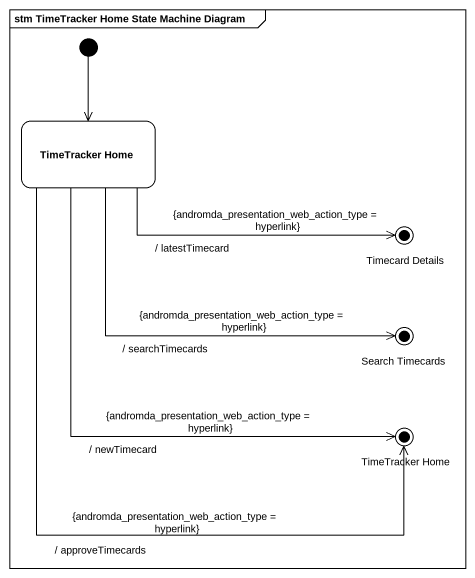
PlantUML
@startuml
mainframe stm TimeTracker Home State Machine Diagram
hide empty description
state "TimeTracker Home" as TimeTracker_Home
state "Timecard Details" as Timecard_Details <<end>>
state "Search Timecards" as Search_Timecards <<end>>
state "TimeTracker Home" as TimeTracker_Home_2 <<end>>
[*] --> TimeTracker_Home
TimeTracker_Home -right-> Timecard_Details : {andromda_presentation_web_action_type = hyperlink}\n/ latestTimecard
TimeTracker_Home -right-> Search_Timecards : {andromda_presentation_web_action_type = hyperlink}\n/ searchTimecards
TimeTracker_Home --> TimeTracker_Home_2 : {andromda_presentation_web_action_type = hyperlink}\n/ newTimecard
TimeTracker_Home --> TimeTracker_Home_2 : {andromda_presentation_web_action_type = hyperlink}\n/ approveTimecards
@enduml
